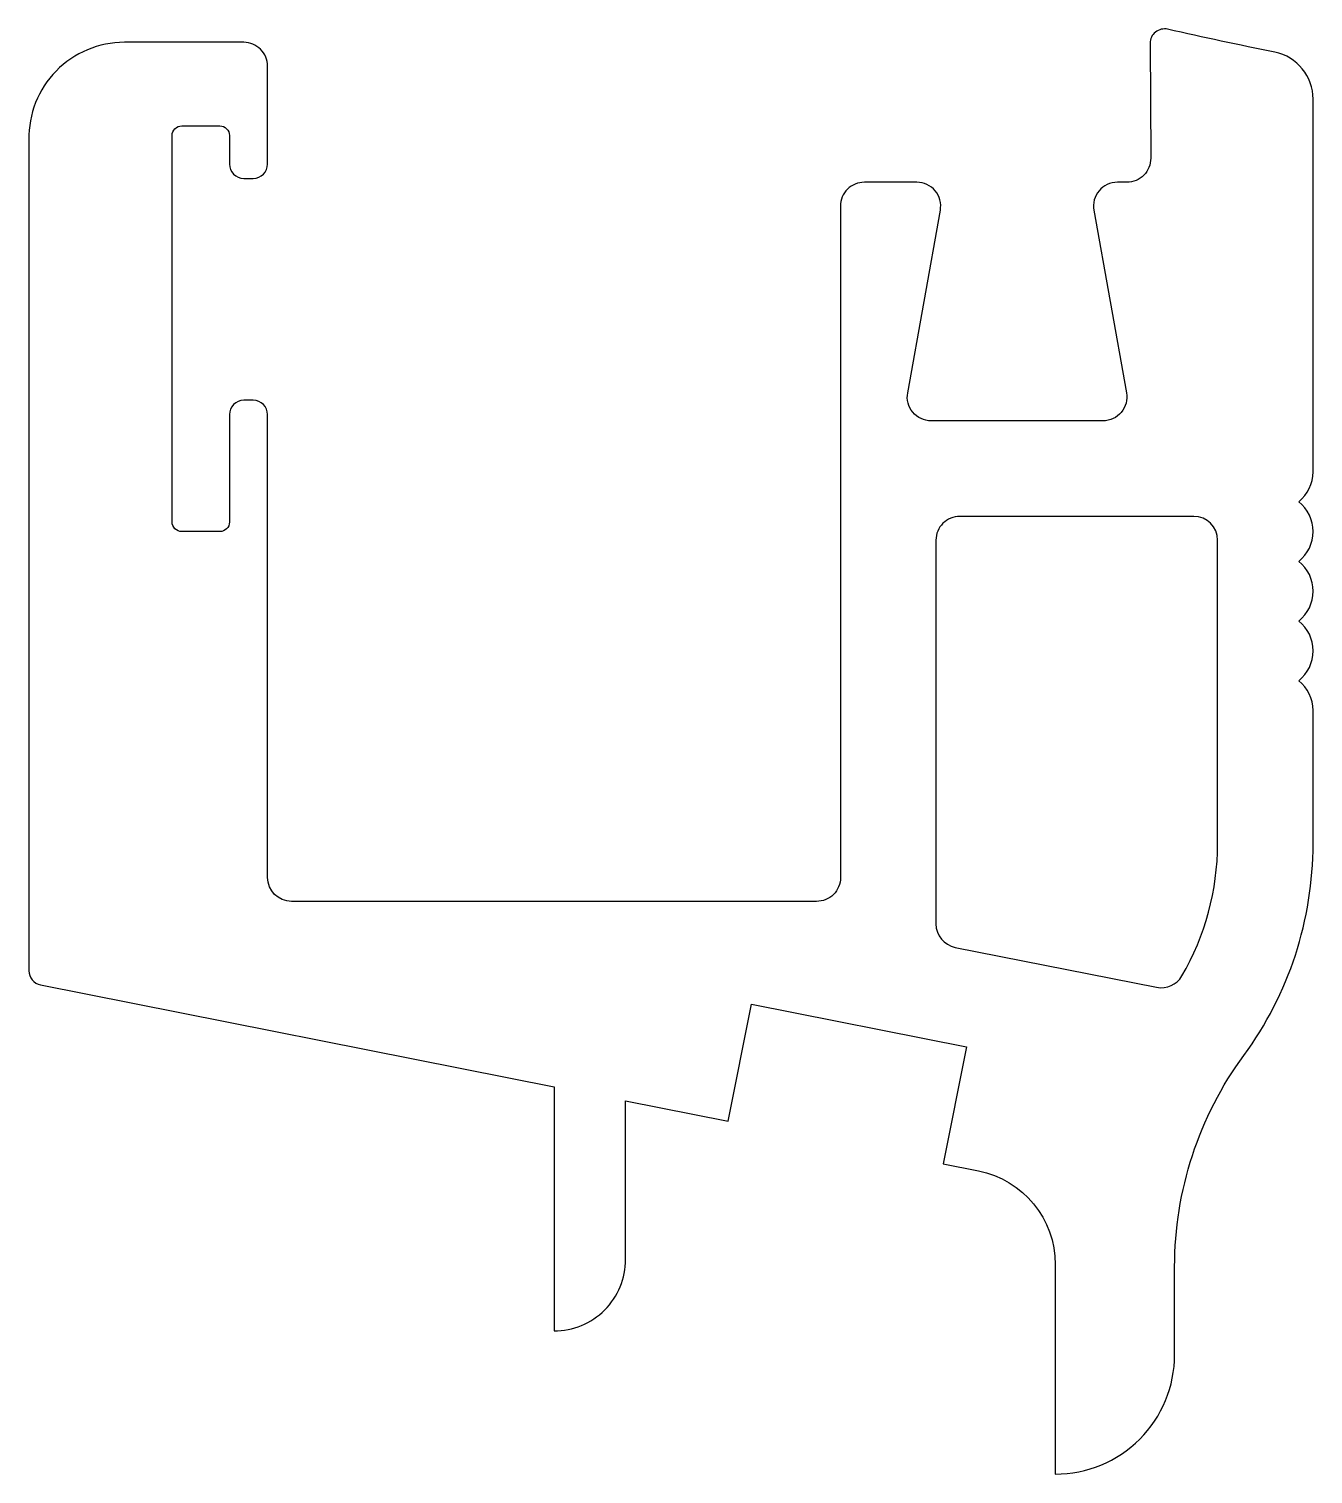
# Model space of a CAD drawing. Extents: x 618.4 to 645.3, y 573.2 to 603.5.
import ezdxf

# ---------------------------------------------------------------- set-up
doc = ezdxf.new("R2010")
doc.units = 0
doc.layers.add('KERET', color=7, linetype='CONTINUOUS')

msp = doc.modelspace()

# ---------------------------------------------------------------- linework, layer by layer
at = {"layer": 'KERET', "color": 0}
for points in [[(623.102, 595.732), (622.902, 595.732, 0.414223), (622.602, 595.432), (622.602, 593.182, -0.417486), (622.4, 592.982), (621.602, 592.982, -0.414214), (621.402, 593.182), (621.402, 601.282, -0.414214), (621.602, 601.482), (622.402, 601.482, -0.414215), (622.602, 601.282), (622.602, 600.683, 0.414216), (622.902, 600.383), (623.102, 600.383, 0.414213), (623.402, 600.683), (623.402, 602.733, 0.414214), (622.902, 603.233), (620.402, 603.233, 0.42025), (618.402, 601.191), (618.402, 583.779, 0.357936), (618.644, 583.485), (629.402, 581.35), (629.402, 576.232, 0.414214), (630.902, 577.732), (630.902, 581.052), (633.052, 580.625), (633.539, 583.078), (638.039, 582.185), (637.552, 579.732), (638.291, 579.586, -0.357936), (639.902, 577.624), (639.902, 573.232, 0.414214), (642.402, 575.732), (642.402, 577.575, -0.159407), (643.852, 582.007, 0.159407), (645.302, 586.44), (645.302, 589.232, 0.227998), (645.002, 589.857, 0.481001), (645.002, 591.107, 0.481001), (645.002, 592.357, 0.481001), (645.002, 593.607, 0.227998), (645.302, 594.232), (645.302, 602.045, 0.356365), (644.502, 603.025, -0.004978), (642.255, 603.507, 0.482192), (641.889, 603.213), (641.901, 600.804, -0.415694), (641.401, 600.301), (641.202, 600.301, 0.467088), (640.71, 599.713), (641.394, 595.889, -0.467088), (640.902, 595.301), (637.302, 595.301, -0.467088), (636.81, 595.89), (637.494, 599.713, 0.467088), (637.002, 600.301), (635.902, 600.301, 0.414216), (635.402, 599.802), (635.402, 598.632), (635.402, 591.932), (635.402, 585.732, -0.414214), (634.902, 585.232), (623.902, 585.233, -0.414211), (623.402, 585.733), (623.402, 595.432, 0.414198)], [(642.555, 583.671, 0.132639), (643.302, 586.44), (643.302, 592.801, 0.414208), (642.802, 593.301), (637.902, 593.301, 0.414214), (637.402, 592.801), (637.402, 584.761, 0.357941), (637.804, 584.27), (642.025, 583.433, 0.32011)]]:
    msp.add_lwpolyline(points, format="xyb", close=True, dxfattribs=at)

doc.saveas('drawing.dxf')
